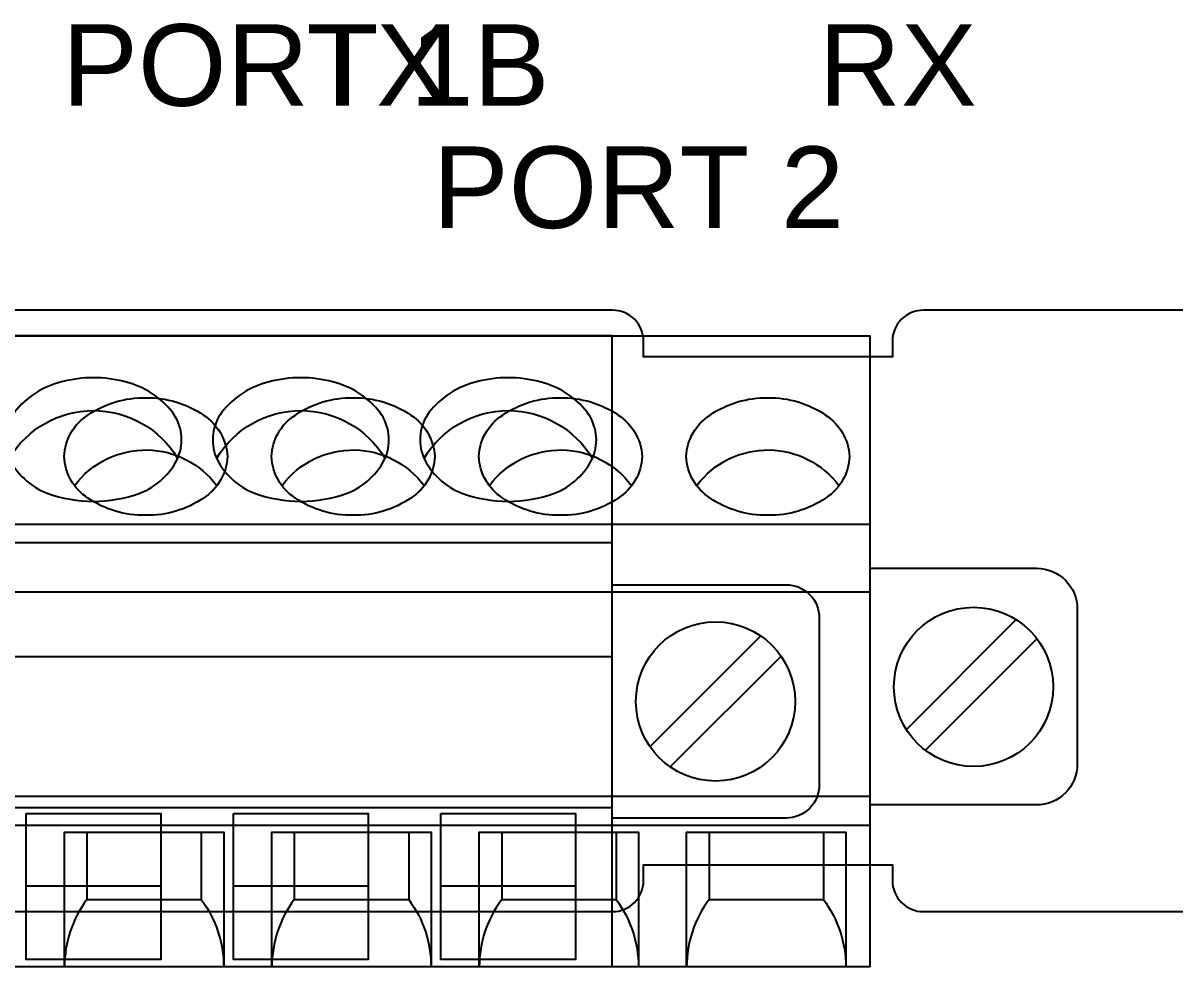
# Model space of a CAD drawing. Extents: x 0.3 to 23.7, y 0.2 to 17.8.
# Drawn here: x 18.987 to 20.098, y 5.353 to 6.264 of the extents above; entities that cross this region are included whole.
import ezdxf
from ezdxf.enums import TextEntityAlignment as Align

# ---------------------------------------------------------------- set-up
doc = ezdxf.new("R2010")
doc.units = 0
doc.header["$MEASUREMENT"] = 0
for name, color, linetype in [('1_01__0-__NONE__EIA-232', 7, 'CONTINUOUS'), ('1_02__1-__NONE__EIA-485', 7, 'CONTINUOUS'), ('1_03__2-___1__10-100BASE-T', 7, 'CONTINUOUS'), ('1_04__3-___1__10-100BASE-T', 7, 'CONTINUOUS'), ('1_05__4-___1__100BASE-FX_M', 7, 'CONTINUOUS'), ('1_06__6-___2__10-100BASE-T', 7, 'CONTINUOUS'), ('1_07__8-___2__100BASE-FX_M', 7, 'CONTINUOUS'), ('2_01__0-__EMPTY', 7, 'CONTINUOUS'), ('2_02__A-__SERIAL_COMMUNICA', 7, 'CONTINUOUS'), ('2_03__B-___3__DI___4__DO__', 7, 'CONTINUOUS'), ('2_04__1-___4__DI___4__DO_E', 7, 'CONTINUOUS'), ('2_05__C-___4__DI___4__DO_F', 7, 'CONTINUOUS'), ('2_06__D-___4__DI___3__DO_E', 7, 'CONTINUOUS'), ('2_07__2A___8__DO__ELECTROM', 7, 'CONTINUOUS'), ('2_08__2B___8__DO__ELECTROM', 7, 'CONTINUOUS'), ('2_09__2C___8__DO_ELECTROME', 7, 'CONTINUOUS'), ('2_10__2D___8__DO_ELECTROME', 7, 'CONTINUOUS'), ('2_11__2G___8__DO_ELECTROME', 7, 'CONTINUOUS'), ('2_12__3-___8__DI', 7, 'CONTINUOUS'), ('2_13__4-___14__DI', 7, 'CONTINUOUS'), ('2_14__6-___4__AI___4__AO__', 7, 'CONTINUOUS')]:
    doc.layers.add(name, color=color, linetype=linetype)
doc.styles.add('ARIAL', font='arial.ttf')

msp = doc.modelspace()

# ---------------------------------------------------------------- linework, layer by layer
at = {"layer": '2_01__0-__EMPTY'}
for points in [[(20.7508, 5.9868), (19.8555, 5.9868, 0.414214), (19.8256, 5.9569), (19.8256, 5.9418), (19.5856, 5.9418), (19.5856, 5.9569, 0.414214), (19.5558, 5.9868), (18.5905, 5.9868, 0.414214)], [(18.5905, 5.4068), (19.5558, 5.4068, 0.414214), (19.5856, 5.4367), (19.5856, 5.4518), (19.8256, 5.4518), (19.8256, 5.4367, 0.414214), (19.8555, 5.4068), (20.7508, 5.4068, 0.414214)]]:
    msp.add_lwpolyline(points, format="xyb", dxfattribs=at)
at = {"layer": '2_02__A-__SERIAL_COMMUNICA'}
for points in [[(18.5551, 5.9625), (19.5551, 5.9625), (19.5551, 5.3535), (18.5551, 5.3535)], [(18.9901, 5.5015), (19.1201, 5.5015), (19.1201, 5.3606), (18.9901, 5.3606)], [(19.1901, 5.5015), (19.3201, 5.5015), (19.3201, 5.3606), (19.1901, 5.3606)], [(19.3901, 5.5015), (19.5201, 5.5015), (19.5201, 5.3606), (19.3901, 5.3606)]]:
    msp.add_lwpolyline(points, close=True, dxfattribs=at)
for points in [[(19.0998, 5.8104, 0.194747), (19.1369, 5.8451, 0.262202), (19.1312, 5.8883, 0.171582), (19.0858, 5.9176, 0.13218), (19.0244, 5.9176, 0.171584), (18.979, 5.8883, 0.262202), (18.9733, 5.8451, 0.194747), (19.0104, 5.8104, 0.178318)], [(19.2998, 5.8104, 0.194747), (19.3369, 5.8451, 0.262202), (19.3312, 5.8883, 0.171582), (19.2858, 5.9176, 0.13218), (19.2244, 5.9176, 0.171584), (19.179, 5.8883, 0.262202), (19.1733, 5.8451, 0.194747), (19.2104, 5.8104, 0.178318)], [(19.4998, 5.8104, 0.194747), (19.5369, 5.8451, 0.262202), (19.5312, 5.8883, 0.171582), (19.4858, 5.9176, 0.13218), (19.4244, 5.9176, 0.171584), (19.379, 5.8883, 0.262202), (19.3733, 5.8451, 0.194747), (19.4104, 5.8104, 0.178318)]]:
    msp.add_lwpolyline(points, format="xyb", close=True, dxfattribs=at)
for points in [[(18.9739, 5.8439, -0.567711), (19.1363, 5.8439)], [(19.1739, 5.8439, -0.567711), (19.3363, 5.8439)], [(19.3739, 5.8439, -0.567711), (19.5363, 5.8439)], [(19.5551, 5.722), (19.7231, 5.722, -0.414214), (19.7551, 5.69), (19.7551, 5.529, -0.415154), (19.7231, 5.497), (19.5551, 5.497)]]:
    msp.add_lwpolyline(points, format="xyb", dxfattribs=at)
for points in [[(19.5551, 5.7625), (18.5551, 5.7625)], [(19.592, 5.5659), (19.6988, 5.6727)], [(19.5551, 5.6525), (18.5551, 5.6525)], [(19.7183, 5.6532), (19.6114, 5.5464)], [(19.5551, 5.507), (18.5551, 5.507)], [(19.1201, 5.4313), (18.9901, 5.4313)], [(19.3201, 5.4313), (19.1901, 5.4313)], [(19.5201, 5.4313), (19.3901, 5.4313)]]:
    msp.add_lwpolyline(points, dxfattribs=at)
msp.add_circle((19.6551, 5.6095), 0.0768, dxfattribs=at)
at = {"layer": '2_03__B-___3__DI___4__DO__'}
msp.add_lwpolyline([(18.2039, 5.9621), (19.8039, 5.9621), (19.8039, 5.3534), (18.2039, 5.3534)], close=True, dxfattribs=at)
for points in [[(19.0268, 5.8457, -0.244062), (19.0498, 5.8857, -0.154167), (19.1055, 5.9023, -0.154167), (19.1612, 5.8857, -0.236767), (19.1843, 5.8457, -0.24406), (19.1612, 5.8056, -0.154167), (19.1055, 5.789, -0.154167), (19.0498, 5.8056, -0.244061)], [(19.2268, 5.8457, -0.244062), (19.2498, 5.8857, -0.154167), (19.3055, 5.9023, -0.154167), (19.3612, 5.8857, -0.236767), (19.3843, 5.8457, -0.24406), (19.3612, 5.8056, -0.154167), (19.3055, 5.789, -0.154167), (19.2498, 5.8056, -0.244061)], [(19.4268, 5.8457, -0.244062), (19.4498, 5.8857, -0.154167), (19.5055, 5.9023, -0.154167), (19.5612, 5.8857, -0.236767), (19.5843, 5.8457, -0.24406), (19.5612, 5.8056, -0.154167), (19.5055, 5.789, -0.154167), (19.4498, 5.8056, -0.244061)], [(19.6268, 5.8457, -0.244062), (19.6498, 5.8857, -0.154167), (19.7055, 5.9023, -0.154167), (19.7612, 5.8857, -0.236767), (19.7843, 5.8457, -0.24406), (19.7612, 5.8056, -0.154167), (19.7055, 5.789, -0.154167), (19.6498, 5.8056, -0.244061)]]:
    msp.add_lwpolyline(points, format="xyb", close=True, dxfattribs=at)
for points in [[(19.0369, 5.8176, -0.001746), (19.037, 5.8178, -0.240907), (19.1071, 5.852, -0.231198), (19.174, 5.8178, -0.005828), (19.1743, 5.8178)], [(19.2369, 5.8176, -0.001746), (19.237, 5.8178, -0.240907), (19.3071, 5.852, -0.231198), (19.374, 5.8178, -0.005828), (19.3743, 5.8178)], [(19.4369, 5.8176, -0.001746), (19.437, 5.8178, -0.240907), (19.5071, 5.852, -0.231198), (19.574, 5.8178, -0.005828), (19.5743, 5.8178)], [(19.6369, 5.8176, -0.001746), (19.637, 5.8178, -0.240907), (19.7071, 5.852, -0.231198), (19.774, 5.8178, -0.005828), (19.7743, 5.8178)], [(19.8039, 5.738), (19.9646, 5.738, -0.414169), (20.0039, 5.6986), (20.0039, 5.5491, -0.414258), (19.9646, 5.5097), (19.8039, 5.5097)], [(19.0488, 5.4835), (19.0488, 5.4184, 0.162853), (19.0272, 5.3534, 1.944453)], [(19.1591, 5.4835), (19.1591, 5.4184, -0.162853), (19.1807, 5.3534, -1.944453)], [(19.2488, 5.4835), (19.2488, 5.4184, 0.162853), (19.2272, 5.3534, 1.944453)], [(19.3591, 5.4835), (19.3591, 5.4184, -0.162853), (19.3807, 5.3534, -1.944453)], [(19.4488, 5.4835), (19.4488, 5.4184, 0.162853), (19.4272, 5.3534, 1.944453)], [(19.5591, 5.4835), (19.5591, 5.4184, -0.162853), (19.5807, 5.3534, -1.944453)], [(19.6488, 5.4835), (19.6488, 5.4184, 0.162853), (19.6272, 5.3534, 1.944453)], [(19.7591, 5.4835), (19.7591, 5.4184, -0.162853), (19.7807, 5.3534, -1.944453)]]:
    msp.add_lwpolyline(points, format="xyb", dxfattribs=at)
for points in [[(18.2039, 5.7805), (19.8039, 5.7805)], [(18.2039, 5.7151), (19.8039, 5.7151)], [(19.8391, 5.5825), (19.945, 5.6884)], [(19.8574, 5.5625), (19.965, 5.67)], [(18.2039, 5.518), (19.8039, 5.518)], [(18.2039, 5.4902), (19.8039, 5.4902)], [(19.0272, 5.3534), (19.0272, 5.4835), (19.1807, 5.4835), (19.1807, 5.3534)], [(19.2272, 5.3534), (19.2272, 5.4835), (19.3807, 5.4835), (19.3807, 5.3534)], [(19.4272, 5.3534), (19.4272, 5.4835), (19.5807, 5.4835), (19.5807, 5.3534)], [(19.6272, 5.3534), (19.6272, 5.4835), (19.7807, 5.4835), (19.7807, 5.3534)], [(19.0488, 5.4184), (19.1591, 5.4184)], [(19.2488, 5.4184), (19.3591, 5.4184)], [(19.4488, 5.4184), (19.5591, 5.4184)], [(19.6488, 5.4184), (19.7591, 5.4184)]]:
    msp.add_lwpolyline(points, dxfattribs=at)
msp.add_circle((19.9039, 5.6235), 0.0768, dxfattribs=at)
at = {"layer": '2_04__1-___4__DI___4__DO_E'}
msp.add_lwpolyline([(18.2039, 5.9621), (19.8039, 5.9621), (19.8039, 5.3534), (18.2039, 5.3534)], close=True, dxfattribs=at)
for points in [[(19.0268, 5.8457, -0.244062), (19.0498, 5.8857, -0.154167), (19.1055, 5.9023, -0.154167), (19.1612, 5.8857, -0.236767), (19.1843, 5.8457, -0.24406), (19.1612, 5.8056, -0.154167), (19.1055, 5.789, -0.154167), (19.0498, 5.8056, -0.244061)], [(19.2268, 5.8457, -0.244062), (19.2498, 5.8857, -0.154167), (19.3055, 5.9023, -0.154167), (19.3612, 5.8857, -0.236767), (19.3843, 5.8457, -0.24406), (19.3612, 5.8056, -0.154167), (19.3055, 5.789, -0.154167), (19.2498, 5.8056, -0.244061)], [(19.4268, 5.8457, -0.244062), (19.4498, 5.8857, -0.154167), (19.5055, 5.9023, -0.154167), (19.5612, 5.8857, -0.236767), (19.5843, 5.8457, -0.24406), (19.5612, 5.8056, -0.154167), (19.5055, 5.789, -0.154167), (19.4498, 5.8056, -0.244061)], [(19.6268, 5.8457, -0.244062), (19.6498, 5.8857, -0.154167), (19.7055, 5.9023, -0.154167), (19.7612, 5.8857, -0.236767), (19.7843, 5.8457, -0.24406), (19.7612, 5.8056, -0.154167), (19.7055, 5.789, -0.154167), (19.6498, 5.8056, -0.244061)]]:
    msp.add_lwpolyline(points, format="xyb", close=True, dxfattribs=at)
for points in [[(19.0369, 5.8176, -0.001746), (19.037, 5.8178, -0.240907), (19.1071, 5.852, -0.231198), (19.174, 5.8178, -0.005828), (19.1743, 5.8178)], [(19.2369, 5.8176, -0.001746), (19.237, 5.8178, -0.240907), (19.3071, 5.852, -0.231198), (19.374, 5.8178, -0.005828), (19.3743, 5.8178)], [(19.4369, 5.8176, -0.001746), (19.437, 5.8178, -0.240907), (19.5071, 5.852, -0.231198), (19.574, 5.8178, -0.005828), (19.5743, 5.8178)], [(19.6369, 5.8176, -0.001746), (19.637, 5.8178, -0.240907), (19.7071, 5.852, -0.231198), (19.774, 5.8178, -0.005828), (19.7743, 5.8178)], [(19.8039, 5.738), (19.9646, 5.738, -0.414169), (20.0039, 5.6986), (20.0039, 5.5491, -0.414258), (19.9646, 5.5097), (19.8039, 5.5097)], [(19.0488, 5.4835), (19.0488, 5.4184, 0.162853), (19.0272, 5.3534, 1.944453)], [(19.1591, 5.4835), (19.1591, 5.4184, -0.162853), (19.1807, 5.3534, -1.944453)], [(19.2488, 5.4835), (19.2488, 5.4184, 0.162853), (19.2272, 5.3534, 1.944453)], [(19.3591, 5.4835), (19.3591, 5.4184, -0.162853), (19.3807, 5.3534, -1.944453)], [(19.4488, 5.4835), (19.4488, 5.4184, 0.162853), (19.4272, 5.3534, 1.944453)], [(19.5591, 5.4835), (19.5591, 5.4184, -0.162853), (19.5807, 5.3534, -1.944453)], [(19.6488, 5.4835), (19.6488, 5.4184, 0.162853), (19.6272, 5.3534, 1.944453)], [(19.7591, 5.4835), (19.7591, 5.4184, -0.162853), (19.7807, 5.3534, -1.944453)]]:
    msp.add_lwpolyline(points, format="xyb", dxfattribs=at)
for points in [[(18.2039, 5.7805), (19.8039, 5.7805)], [(18.2039, 5.7151), (19.8039, 5.7151)], [(19.8391, 5.5825), (19.945, 5.6884)], [(19.8574, 5.5625), (19.965, 5.67)], [(18.2039, 5.518), (19.8039, 5.518)], [(18.2039, 5.4902), (19.8039, 5.4902)], [(19.0272, 5.3534), (19.0272, 5.4835), (19.1807, 5.4835), (19.1807, 5.3534)], [(19.2272, 5.3534), (19.2272, 5.4835), (19.3807, 5.4835), (19.3807, 5.3534)], [(19.4272, 5.3534), (19.4272, 5.4835), (19.5807, 5.4835), (19.5807, 5.3534)], [(19.6272, 5.3534), (19.6272, 5.4835), (19.7807, 5.4835), (19.7807, 5.3534)], [(19.0488, 5.4184), (19.1591, 5.4184)], [(19.2488, 5.4184), (19.3591, 5.4184)], [(19.4488, 5.4184), (19.5591, 5.4184)], [(19.6488, 5.4184), (19.7591, 5.4184)]]:
    msp.add_lwpolyline(points, dxfattribs=at)
msp.add_circle((19.9039, 5.6235), 0.0768, dxfattribs=at)
at = {"layer": '2_05__C-___4__DI___4__DO_F'}
msp.add_lwpolyline([(18.2039, 5.9621), (19.8039, 5.9621), (19.8039, 5.3534), (18.2039, 5.3534)], close=True, dxfattribs=at)
for points in [[(19.0268, 5.8457, -0.244062), (19.0498, 5.8857, -0.154167), (19.1055, 5.9023, -0.154167), (19.1612, 5.8857, -0.236767), (19.1843, 5.8457, -0.24406), (19.1612, 5.8056, -0.154167), (19.1055, 5.789, -0.154167), (19.0498, 5.8056, -0.244061)], [(19.2268, 5.8457, -0.244062), (19.2498, 5.8857, -0.154167), (19.3055, 5.9023, -0.154167), (19.3612, 5.8857, -0.236767), (19.3843, 5.8457, -0.24406), (19.3612, 5.8056, -0.154167), (19.3055, 5.789, -0.154167), (19.2498, 5.8056, -0.244061)], [(19.4268, 5.8457, -0.244062), (19.4498, 5.8857, -0.154167), (19.5055, 5.9023, -0.154167), (19.5612, 5.8857, -0.236767), (19.5843, 5.8457, -0.24406), (19.5612, 5.8056, -0.154167), (19.5055, 5.789, -0.154167), (19.4498, 5.8056, -0.244061)], [(19.6268, 5.8457, -0.244062), (19.6498, 5.8857, -0.154167), (19.7055, 5.9023, -0.154167), (19.7612, 5.8857, -0.236767), (19.7843, 5.8457, -0.24406), (19.7612, 5.8056, -0.154167), (19.7055, 5.789, -0.154167), (19.6498, 5.8056, -0.244061)]]:
    msp.add_lwpolyline(points, format="xyb", close=True, dxfattribs=at)
for points in [[(19.0369, 5.8176, -0.001746), (19.037, 5.8178, -0.240907), (19.1071, 5.852, -0.231198), (19.174, 5.8178, -0.005828), (19.1743, 5.8178)], [(19.2369, 5.8176, -0.001746), (19.237, 5.8178, -0.240907), (19.3071, 5.852, -0.231198), (19.374, 5.8178, -0.005828), (19.3743, 5.8178)], [(19.4369, 5.8176, -0.001746), (19.437, 5.8178, -0.240907), (19.5071, 5.852, -0.231198), (19.574, 5.8178, -0.005828), (19.5743, 5.8178)], [(19.6369, 5.8176, -0.001746), (19.637, 5.8178, -0.240907), (19.7071, 5.852, -0.231198), (19.774, 5.8178, -0.005828), (19.7743, 5.8178)], [(19.8039, 5.738), (19.9646, 5.738, -0.414169), (20.0039, 5.6986), (20.0039, 5.5491, -0.414258), (19.9646, 5.5097), (19.8039, 5.5097)], [(19.0488, 5.4835), (19.0488, 5.4184, 0.162853), (19.0272, 5.3534, 1.944453)], [(19.1591, 5.4835), (19.1591, 5.4184, -0.162853), (19.1807, 5.3534, -1.944453)], [(19.2488, 5.4835), (19.2488, 5.4184, 0.162853), (19.2272, 5.3534, 1.944453)], [(19.3591, 5.4835), (19.3591, 5.4184, -0.162853), (19.3807, 5.3534, -1.944453)], [(19.4488, 5.4835), (19.4488, 5.4184, 0.162853), (19.4272, 5.3534, 1.944453)], [(19.5591, 5.4835), (19.5591, 5.4184, -0.162853), (19.5807, 5.3534, -1.944453)], [(19.6488, 5.4835), (19.6488, 5.4184, 0.162853), (19.6272, 5.3534, 1.944453)], [(19.7591, 5.4835), (19.7591, 5.4184, -0.162853), (19.7807, 5.3534, -1.944453)]]:
    msp.add_lwpolyline(points, format="xyb", dxfattribs=at)
for points in [[(18.2039, 5.7805), (19.8039, 5.7805)], [(18.2039, 5.7151), (19.8039, 5.7151)], [(19.8391, 5.5825), (19.945, 5.6884)], [(19.8574, 5.5625), (19.965, 5.67)], [(18.2039, 5.518), (19.8039, 5.518)], [(18.2039, 5.4902), (19.8039, 5.4902)], [(19.0272, 5.3534), (19.0272, 5.4835), (19.1807, 5.4835), (19.1807, 5.3534)], [(19.2272, 5.3534), (19.2272, 5.4835), (19.3807, 5.4835), (19.3807, 5.3534)], [(19.4272, 5.3534), (19.4272, 5.4835), (19.5807, 5.4835), (19.5807, 5.3534)], [(19.6272, 5.3534), (19.6272, 5.4835), (19.7807, 5.4835), (19.7807, 5.3534)], [(19.0488, 5.4184), (19.1591, 5.4184)], [(19.2488, 5.4184), (19.3591, 5.4184)], [(19.4488, 5.4184), (19.5591, 5.4184)], [(19.6488, 5.4184), (19.7591, 5.4184)]]:
    msp.add_lwpolyline(points, dxfattribs=at)
msp.add_circle((19.9039, 5.6235), 0.0768, dxfattribs=at)
at = {"layer": '2_06__D-___4__DI___3__DO_E'}
msp.add_lwpolyline([(18.2039, 5.9621), (19.8039, 5.9621), (19.8039, 5.3534), (18.2039, 5.3534)], close=True, dxfattribs=at)
for points in [[(19.0268, 5.8457, -0.244062), (19.0498, 5.8857, -0.154167), (19.1055, 5.9023, -0.154167), (19.1612, 5.8857, -0.236767), (19.1843, 5.8457, -0.24406), (19.1612, 5.8056, -0.154167), (19.1055, 5.789, -0.154167), (19.0498, 5.8056, -0.244061)], [(19.2268, 5.8457, -0.244062), (19.2498, 5.8857, -0.154167), (19.3055, 5.9023, -0.154167), (19.3612, 5.8857, -0.236767), (19.3843, 5.8457, -0.24406), (19.3612, 5.8056, -0.154167), (19.3055, 5.789, -0.154167), (19.2498, 5.8056, -0.244061)], [(19.4268, 5.8457, -0.244062), (19.4498, 5.8857, -0.154167), (19.5055, 5.9023, -0.154167), (19.5612, 5.8857, -0.236767), (19.5843, 5.8457, -0.24406), (19.5612, 5.8056, -0.154167), (19.5055, 5.789, -0.154167), (19.4498, 5.8056, -0.244061)], [(19.6268, 5.8457, -0.244062), (19.6498, 5.8857, -0.154167), (19.7055, 5.9023, -0.154167), (19.7612, 5.8857, -0.236767), (19.7843, 5.8457, -0.24406), (19.7612, 5.8056, -0.154167), (19.7055, 5.789, -0.154167), (19.6498, 5.8056, -0.244061)]]:
    msp.add_lwpolyline(points, format="xyb", close=True, dxfattribs=at)
for points in [[(19.0369, 5.8176, -0.001746), (19.037, 5.8178, -0.240907), (19.1071, 5.852, -0.231198), (19.174, 5.8178, -0.005828), (19.1743, 5.8178)], [(19.2369, 5.8176, -0.001746), (19.237, 5.8178, -0.240907), (19.3071, 5.852, -0.231198), (19.374, 5.8178, -0.005828), (19.3743, 5.8178)], [(19.4369, 5.8176, -0.001746), (19.437, 5.8178, -0.240907), (19.5071, 5.852, -0.231198), (19.574, 5.8178, -0.005828), (19.5743, 5.8178)], [(19.6369, 5.8176, -0.001746), (19.637, 5.8178, -0.240907), (19.7071, 5.852, -0.231198), (19.774, 5.8178, -0.005828), (19.7743, 5.8178)], [(19.8039, 5.738), (19.9646, 5.738, -0.414169), (20.0039, 5.6986), (20.0039, 5.5491, -0.414258), (19.9646, 5.5097), (19.8039, 5.5097)], [(19.0488, 5.4835), (19.0488, 5.4184, 0.162853), (19.0272, 5.3534, 1.944453)], [(19.1591, 5.4835), (19.1591, 5.4184, -0.162853), (19.1807, 5.3534, -1.944453)], [(19.2488, 5.4835), (19.2488, 5.4184, 0.162853), (19.2272, 5.3534, 1.944453)], [(19.3591, 5.4835), (19.3591, 5.4184, -0.162853), (19.3807, 5.3534, -1.944453)], [(19.4488, 5.4835), (19.4488, 5.4184, 0.162853), (19.4272, 5.3534, 1.944453)], [(19.5591, 5.4835), (19.5591, 5.4184, -0.162853), (19.5807, 5.3534, -1.944453)], [(19.6488, 5.4835), (19.6488, 5.4184, 0.162853), (19.6272, 5.3534, 1.944453)], [(19.7591, 5.4835), (19.7591, 5.4184, -0.162853), (19.7807, 5.3534, -1.944453)]]:
    msp.add_lwpolyline(points, format="xyb", dxfattribs=at)
for points in [[(18.2039, 5.7805), (19.8039, 5.7805)], [(18.2039, 5.7151), (19.8039, 5.7151)], [(19.8391, 5.5825), (19.945, 5.6884)], [(19.8574, 5.5625), (19.965, 5.67)], [(18.2039, 5.518), (19.8039, 5.518)], [(18.2039, 5.4902), (19.8039, 5.4902)], [(19.0272, 5.3534), (19.0272, 5.4835), (19.1807, 5.4835), (19.1807, 5.3534)], [(19.2272, 5.3534), (19.2272, 5.4835), (19.3807, 5.4835), (19.3807, 5.3534)], [(19.4272, 5.3534), (19.4272, 5.4835), (19.5807, 5.4835), (19.5807, 5.3534)], [(19.6272, 5.3534), (19.6272, 5.4835), (19.7807, 5.4835), (19.7807, 5.3534)], [(19.0488, 5.4184), (19.1591, 5.4184)], [(19.2488, 5.4184), (19.3591, 5.4184)], [(19.4488, 5.4184), (19.5591, 5.4184)], [(19.6488, 5.4184), (19.7591, 5.4184)]]:
    msp.add_lwpolyline(points, dxfattribs=at)
msp.add_circle((19.9039, 5.6235), 0.0768, dxfattribs=at)
at = {"layer": '2_07__2A___8__DO__ELECTROM'}
msp.add_lwpolyline([(18.2039, 5.9621), (19.8039, 5.9621), (19.8039, 5.3534), (18.2039, 5.3534)], close=True, dxfattribs=at)
for points in [[(19.0268, 5.8457, -0.244062), (19.0498, 5.8857, -0.154167), (19.1055, 5.9023, -0.154167), (19.1612, 5.8857, -0.236767), (19.1843, 5.8457, -0.24406), (19.1612, 5.8056, -0.154167), (19.1055, 5.789, -0.154167), (19.0498, 5.8056, -0.244061)], [(19.2268, 5.8457, -0.244062), (19.2498, 5.8857, -0.154167), (19.3055, 5.9023, -0.154167), (19.3612, 5.8857, -0.236767), (19.3843, 5.8457, -0.24406), (19.3612, 5.8056, -0.154167), (19.3055, 5.789, -0.154167), (19.2498, 5.8056, -0.244061)], [(19.4268, 5.8457, -0.244062), (19.4498, 5.8857, -0.154167), (19.5055, 5.9023, -0.154167), (19.5612, 5.8857, -0.236767), (19.5843, 5.8457, -0.24406), (19.5612, 5.8056, -0.154167), (19.5055, 5.789, -0.154167), (19.4498, 5.8056, -0.244061)], [(19.6268, 5.8457, -0.244062), (19.6498, 5.8857, -0.154167), (19.7055, 5.9023, -0.154167), (19.7612, 5.8857, -0.236767), (19.7843, 5.8457, -0.24406), (19.7612, 5.8056, -0.154167), (19.7055, 5.789, -0.154167), (19.6498, 5.8056, -0.244061)]]:
    msp.add_lwpolyline(points, format="xyb", close=True, dxfattribs=at)
for points in [[(19.0369, 5.8176, -0.001746), (19.037, 5.8178, -0.240907), (19.1071, 5.852, -0.231198), (19.174, 5.8178, -0.005828), (19.1743, 5.8178)], [(19.2369, 5.8176, -0.001746), (19.237, 5.8178, -0.240907), (19.3071, 5.852, -0.231198), (19.374, 5.8178, -0.005828), (19.3743, 5.8178)], [(19.4369, 5.8176, -0.001746), (19.437, 5.8178, -0.240907), (19.5071, 5.852, -0.231198), (19.574, 5.8178, -0.005828), (19.5743, 5.8178)], [(19.6369, 5.8176, -0.001746), (19.637, 5.8178, -0.240907), (19.7071, 5.852, -0.231198), (19.774, 5.8178, -0.005828), (19.7743, 5.8178)], [(19.8039, 5.738), (19.9646, 5.738, -0.414169), (20.0039, 5.6986), (20.0039, 5.5491, -0.414258), (19.9646, 5.5097), (19.8039, 5.5097)], [(19.0488, 5.4835), (19.0488, 5.4184, 0.162853), (19.0272, 5.3534, 1.944453)], [(19.1591, 5.4835), (19.1591, 5.4184, -0.162853), (19.1807, 5.3534, -1.944453)], [(19.2488, 5.4835), (19.2488, 5.4184, 0.162853), (19.2272, 5.3534, 1.944453)], [(19.3591, 5.4835), (19.3591, 5.4184, -0.162853), (19.3807, 5.3534, -1.944453)], [(19.4488, 5.4835), (19.4488, 5.4184, 0.162853), (19.4272, 5.3534, 1.944453)], [(19.5591, 5.4835), (19.5591, 5.4184, -0.162853), (19.5807, 5.3534, -1.944453)], [(19.6488, 5.4835), (19.6488, 5.4184, 0.162853), (19.6272, 5.3534, 1.944453)], [(19.7591, 5.4835), (19.7591, 5.4184, -0.162853), (19.7807, 5.3534, -1.944453)]]:
    msp.add_lwpolyline(points, format="xyb", dxfattribs=at)
for points in [[(18.2039, 5.7805), (19.8039, 5.7805)], [(18.2039, 5.7151), (19.8039, 5.7151)], [(19.8391, 5.5825), (19.945, 5.6884)], [(19.8574, 5.5625), (19.965, 5.67)], [(18.2039, 5.518), (19.8039, 5.518)], [(18.2039, 5.4902), (19.8039, 5.4902)], [(19.0272, 5.3534), (19.0272, 5.4835), (19.1807, 5.4835), (19.1807, 5.3534)], [(19.2272, 5.3534), (19.2272, 5.4835), (19.3807, 5.4835), (19.3807, 5.3534)], [(19.4272, 5.3534), (19.4272, 5.4835), (19.5807, 5.4835), (19.5807, 5.3534)], [(19.6272, 5.3534), (19.6272, 5.4835), (19.7807, 5.4835), (19.7807, 5.3534)], [(19.0488, 5.4184), (19.1591, 5.4184)], [(19.2488, 5.4184), (19.3591, 5.4184)], [(19.4488, 5.4184), (19.5591, 5.4184)], [(19.6488, 5.4184), (19.7591, 5.4184)]]:
    msp.add_lwpolyline(points, dxfattribs=at)
msp.add_circle((19.9039, 5.6235), 0.0768, dxfattribs=at)
at = {"layer": '2_08__2B___8__DO__ELECTROM'}
msp.add_lwpolyline([(18.2039, 5.9621), (19.8039, 5.9621), (19.8039, 5.3534), (18.2039, 5.3534)], close=True, dxfattribs=at)
for points in [[(19.0268, 5.8457, -0.244062), (19.0498, 5.8857, -0.154167), (19.1055, 5.9023, -0.154167), (19.1612, 5.8857, -0.236767), (19.1843, 5.8457, -0.24406), (19.1612, 5.8056, -0.154167), (19.1055, 5.789, -0.154167), (19.0498, 5.8056, -0.244061)], [(19.2268, 5.8457, -0.244062), (19.2498, 5.8857, -0.154167), (19.3055, 5.9023, -0.154167), (19.3612, 5.8857, -0.236767), (19.3843, 5.8457, -0.24406), (19.3612, 5.8056, -0.154167), (19.3055, 5.789, -0.154167), (19.2498, 5.8056, -0.244061)], [(19.4268, 5.8457, -0.244062), (19.4498, 5.8857, -0.154167), (19.5055, 5.9023, -0.154167), (19.5612, 5.8857, -0.236767), (19.5843, 5.8457, -0.24406), (19.5612, 5.8056, -0.154167), (19.5055, 5.789, -0.154167), (19.4498, 5.8056, -0.244061)], [(19.6268, 5.8457, -0.244062), (19.6498, 5.8857, -0.154167), (19.7055, 5.9023, -0.154167), (19.7612, 5.8857, -0.236767), (19.7843, 5.8457, -0.24406), (19.7612, 5.8056, -0.154167), (19.7055, 5.789, -0.154167), (19.6498, 5.8056, -0.244061)]]:
    msp.add_lwpolyline(points, format="xyb", close=True, dxfattribs=at)
for points in [[(19.0369, 5.8176, -0.001746), (19.037, 5.8178, -0.240907), (19.1071, 5.852, -0.231198), (19.174, 5.8178, -0.005828), (19.1743, 5.8178)], [(19.2369, 5.8176, -0.001746), (19.237, 5.8178, -0.240907), (19.3071, 5.852, -0.231198), (19.374, 5.8178, -0.005828), (19.3743, 5.8178)], [(19.4369, 5.8176, -0.001746), (19.437, 5.8178, -0.240907), (19.5071, 5.852, -0.231198), (19.574, 5.8178, -0.005828), (19.5743, 5.8178)], [(19.6369, 5.8176, -0.001746), (19.637, 5.8178, -0.240907), (19.7071, 5.852, -0.231198), (19.774, 5.8178, -0.005828), (19.7743, 5.8178)], [(19.8039, 5.738), (19.9646, 5.738, -0.414169), (20.0039, 5.6986), (20.0039, 5.5491, -0.414258), (19.9646, 5.5097), (19.8039, 5.5097)], [(19.0488, 5.4835), (19.0488, 5.4184, 0.162853), (19.0272, 5.3534, 1.944453)], [(19.1591, 5.4835), (19.1591, 5.4184, -0.162853), (19.1807, 5.3534, -1.944453)], [(19.2488, 5.4835), (19.2488, 5.4184, 0.162853), (19.2272, 5.3534, 1.944453)], [(19.3591, 5.4835), (19.3591, 5.4184, -0.162853), (19.3807, 5.3534, -1.944453)], [(19.4488, 5.4835), (19.4488, 5.4184, 0.162853), (19.4272, 5.3534, 1.944453)], [(19.5591, 5.4835), (19.5591, 5.4184, -0.162853), (19.5807, 5.3534, -1.944453)], [(19.6488, 5.4835), (19.6488, 5.4184, 0.162853), (19.6272, 5.3534, 1.944453)], [(19.7591, 5.4835), (19.7591, 5.4184, -0.162853), (19.7807, 5.3534, -1.944453)]]:
    msp.add_lwpolyline(points, format="xyb", dxfattribs=at)
for points in [[(18.2039, 5.7805), (19.8039, 5.7805)], [(18.2039, 5.7151), (19.8039, 5.7151)], [(19.8391, 5.5825), (19.945, 5.6884)], [(19.8574, 5.5625), (19.965, 5.67)], [(18.2039, 5.518), (19.8039, 5.518)], [(18.2039, 5.4902), (19.8039, 5.4902)], [(19.0272, 5.3534), (19.0272, 5.4835), (19.1807, 5.4835), (19.1807, 5.3534)], [(19.2272, 5.3534), (19.2272, 5.4835), (19.3807, 5.4835), (19.3807, 5.3534)], [(19.4272, 5.3534), (19.4272, 5.4835), (19.5807, 5.4835), (19.5807, 5.3534)], [(19.6272, 5.3534), (19.6272, 5.4835), (19.7807, 5.4835), (19.7807, 5.3534)], [(19.0488, 5.4184), (19.1591, 5.4184)], [(19.2488, 5.4184), (19.3591, 5.4184)], [(19.4488, 5.4184), (19.5591, 5.4184)], [(19.6488, 5.4184), (19.7591, 5.4184)]]:
    msp.add_lwpolyline(points, dxfattribs=at)
msp.add_circle((19.9039, 5.6235), 0.0768, dxfattribs=at)
at = {"layer": '2_09__2C___8__DO_ELECTROME'}
msp.add_lwpolyline([(18.2039, 5.9621), (19.8039, 5.9621), (19.8039, 5.3534), (18.2039, 5.3534)], close=True, dxfattribs=at)
for points in [[(19.0268, 5.8457, -0.244062), (19.0498, 5.8857, -0.154167), (19.1055, 5.9023, -0.154167), (19.1612, 5.8857, -0.236767), (19.1843, 5.8457, -0.24406), (19.1612, 5.8056, -0.154167), (19.1055, 5.789, -0.154167), (19.0498, 5.8056, -0.244061)], [(19.2268, 5.8457, -0.244062), (19.2498, 5.8857, -0.154167), (19.3055, 5.9023, -0.154167), (19.3612, 5.8857, -0.236767), (19.3843, 5.8457, -0.24406), (19.3612, 5.8056, -0.154167), (19.3055, 5.789, -0.154167), (19.2498, 5.8056, -0.244061)], [(19.4268, 5.8457, -0.244062), (19.4498, 5.8857, -0.154167), (19.5055, 5.9023, -0.154167), (19.5612, 5.8857, -0.236767), (19.5843, 5.8457, -0.24406), (19.5612, 5.8056, -0.154167), (19.5055, 5.789, -0.154167), (19.4498, 5.8056, -0.244061)], [(19.6268, 5.8457, -0.244062), (19.6498, 5.8857, -0.154167), (19.7055, 5.9023, -0.154167), (19.7612, 5.8857, -0.236767), (19.7843, 5.8457, -0.24406), (19.7612, 5.8056, -0.154167), (19.7055, 5.789, -0.154167), (19.6498, 5.8056, -0.244061)]]:
    msp.add_lwpolyline(points, format="xyb", close=True, dxfattribs=at)
for points in [[(19.0369, 5.8176, -0.001746), (19.037, 5.8178, -0.240907), (19.1071, 5.852, -0.231198), (19.174, 5.8178, -0.005828), (19.1743, 5.8178)], [(19.2369, 5.8176, -0.001746), (19.237, 5.8178, -0.240907), (19.3071, 5.852, -0.231198), (19.374, 5.8178, -0.005828), (19.3743, 5.8178)], [(19.4369, 5.8176, -0.001746), (19.437, 5.8178, -0.240907), (19.5071, 5.852, -0.231198), (19.574, 5.8178, -0.005828), (19.5743, 5.8178)], [(19.6369, 5.8176, -0.001746), (19.637, 5.8178, -0.240907), (19.7071, 5.852, -0.231198), (19.774, 5.8178, -0.005828), (19.7743, 5.8178)], [(19.8039, 5.738), (19.9646, 5.738, -0.414169), (20.0039, 5.6986), (20.0039, 5.5491, -0.414258), (19.9646, 5.5097), (19.8039, 5.5097)], [(19.0488, 5.4835), (19.0488, 5.4184, 0.162853), (19.0272, 5.3534, 1.944453)], [(19.1591, 5.4835), (19.1591, 5.4184, -0.162853), (19.1807, 5.3534, -1.944453)], [(19.2488, 5.4835), (19.2488, 5.4184, 0.162853), (19.2272, 5.3534, 1.944453)], [(19.3591, 5.4835), (19.3591, 5.4184, -0.162853), (19.3807, 5.3534, -1.944453)], [(19.4488, 5.4835), (19.4488, 5.4184, 0.162853), (19.4272, 5.3534, 1.944453)], [(19.5591, 5.4835), (19.5591, 5.4184, -0.162853), (19.5807, 5.3534, -1.944453)], [(19.6488, 5.4835), (19.6488, 5.4184, 0.162853), (19.6272, 5.3534, 1.944453)], [(19.7591, 5.4835), (19.7591, 5.4184, -0.162853), (19.7807, 5.3534, -1.944453)]]:
    msp.add_lwpolyline(points, format="xyb", dxfattribs=at)
for points in [[(18.2039, 5.7805), (19.8039, 5.7805)], [(18.2039, 5.7151), (19.8039, 5.7151)], [(19.8391, 5.5825), (19.945, 5.6884)], [(19.8574, 5.5625), (19.965, 5.67)], [(18.2039, 5.518), (19.8039, 5.518)], [(18.2039, 5.4902), (19.8039, 5.4902)], [(19.0272, 5.3534), (19.0272, 5.4835), (19.1807, 5.4835), (19.1807, 5.3534)], [(19.2272, 5.3534), (19.2272, 5.4835), (19.3807, 5.4835), (19.3807, 5.3534)], [(19.4272, 5.3534), (19.4272, 5.4835), (19.5807, 5.4835), (19.5807, 5.3534)], [(19.6272, 5.3534), (19.6272, 5.4835), (19.7807, 5.4835), (19.7807, 5.3534)], [(19.0488, 5.4184), (19.1591, 5.4184)], [(19.2488, 5.4184), (19.3591, 5.4184)], [(19.4488, 5.4184), (19.5591, 5.4184)], [(19.6488, 5.4184), (19.7591, 5.4184)]]:
    msp.add_lwpolyline(points, dxfattribs=at)
msp.add_circle((19.9039, 5.6235), 0.0768, dxfattribs=at)
at = {"layer": '2_10__2D___8__DO_ELECTROME'}
msp.add_lwpolyline([(18.2039, 5.9621), (19.8039, 5.9621), (19.8039, 5.3534), (18.2039, 5.3534)], close=True, dxfattribs=at)
for points in [[(19.0268, 5.8457, -0.244062), (19.0498, 5.8857, -0.154167), (19.1055, 5.9023, -0.154167), (19.1612, 5.8857, -0.236767), (19.1843, 5.8457, -0.24406), (19.1612, 5.8056, -0.154167), (19.1055, 5.789, -0.154167), (19.0498, 5.8056, -0.244061)], [(19.2268, 5.8457, -0.244062), (19.2498, 5.8857, -0.154167), (19.3055, 5.9023, -0.154167), (19.3612, 5.8857, -0.236767), (19.3843, 5.8457, -0.24406), (19.3612, 5.8056, -0.154167), (19.3055, 5.789, -0.154167), (19.2498, 5.8056, -0.244061)], [(19.4268, 5.8457, -0.244062), (19.4498, 5.8857, -0.154167), (19.5055, 5.9023, -0.154167), (19.5612, 5.8857, -0.236767), (19.5843, 5.8457, -0.24406), (19.5612, 5.8056, -0.154167), (19.5055, 5.789, -0.154167), (19.4498, 5.8056, -0.244061)], [(19.6268, 5.8457, -0.244062), (19.6498, 5.8857, -0.154167), (19.7055, 5.9023, -0.154167), (19.7612, 5.8857, -0.236767), (19.7843, 5.8457, -0.24406), (19.7612, 5.8056, -0.154167), (19.7055, 5.789, -0.154167), (19.6498, 5.8056, -0.244061)]]:
    msp.add_lwpolyline(points, format="xyb", close=True, dxfattribs=at)
for points in [[(19.0369, 5.8176, -0.001746), (19.037, 5.8178, -0.240907), (19.1071, 5.852, -0.231198), (19.174, 5.8178, -0.005828), (19.1743, 5.8178)], [(19.2369, 5.8176, -0.001746), (19.237, 5.8178, -0.240907), (19.3071, 5.852, -0.231198), (19.374, 5.8178, -0.005828), (19.3743, 5.8178)], [(19.4369, 5.8176, -0.001746), (19.437, 5.8178, -0.240907), (19.5071, 5.852, -0.231198), (19.574, 5.8178, -0.005828), (19.5743, 5.8178)], [(19.6369, 5.8176, -0.001746), (19.637, 5.8178, -0.240907), (19.7071, 5.852, -0.231198), (19.774, 5.8178, -0.005828), (19.7743, 5.8178)], [(19.8039, 5.738), (19.9646, 5.738, -0.414169), (20.0039, 5.6986), (20.0039, 5.5491, -0.414258), (19.9646, 5.5097), (19.8039, 5.5097)], [(19.0488, 5.4835), (19.0488, 5.4184, 0.162853), (19.0272, 5.3534, 1.944453)], [(19.1591, 5.4835), (19.1591, 5.4184, -0.162853), (19.1807, 5.3534, -1.944453)], [(19.2488, 5.4835), (19.2488, 5.4184, 0.162853), (19.2272, 5.3534, 1.944453)], [(19.3591, 5.4835), (19.3591, 5.4184, -0.162853), (19.3807, 5.3534, -1.944453)], [(19.4488, 5.4835), (19.4488, 5.4184, 0.162853), (19.4272, 5.3534, 1.944453)], [(19.5591, 5.4835), (19.5591, 5.4184, -0.162853), (19.5807, 5.3534, -1.944453)], [(19.6488, 5.4835), (19.6488, 5.4184, 0.162853), (19.6272, 5.3534, 1.944453)], [(19.7591, 5.4835), (19.7591, 5.4184, -0.162853), (19.7807, 5.3534, -1.944453)]]:
    msp.add_lwpolyline(points, format="xyb", dxfattribs=at)
for points in [[(18.2039, 5.7805), (19.8039, 5.7805)], [(18.2039, 5.7151), (19.8039, 5.7151)], [(19.8391, 5.5825), (19.945, 5.6884)], [(19.8574, 5.5625), (19.965, 5.67)], [(18.2039, 5.518), (19.8039, 5.518)], [(18.2039, 5.4902), (19.8039, 5.4902)], [(19.0272, 5.3534), (19.0272, 5.4835), (19.1807, 5.4835), (19.1807, 5.3534)], [(19.2272, 5.3534), (19.2272, 5.4835), (19.3807, 5.4835), (19.3807, 5.3534)], [(19.4272, 5.3534), (19.4272, 5.4835), (19.5807, 5.4835), (19.5807, 5.3534)], [(19.6272, 5.3534), (19.6272, 5.4835), (19.7807, 5.4835), (19.7807, 5.3534)], [(19.0488, 5.4184), (19.1591, 5.4184)], [(19.2488, 5.4184), (19.3591, 5.4184)], [(19.4488, 5.4184), (19.5591, 5.4184)], [(19.6488, 5.4184), (19.7591, 5.4184)]]:
    msp.add_lwpolyline(points, dxfattribs=at)
msp.add_circle((19.9039, 5.6235), 0.0768, dxfattribs=at)
at = {"layer": '2_11__2G___8__DO_ELECTROME'}
msp.add_lwpolyline([(18.2039, 5.9621), (19.8039, 5.9621), (19.8039, 5.3534), (18.2039, 5.3534)], close=True, dxfattribs=at)
for points in [[(19.0268, 5.8457, -0.244062), (19.0498, 5.8857, -0.154167), (19.1055, 5.9023, -0.154167), (19.1612, 5.8857, -0.236767), (19.1843, 5.8457, -0.24406), (19.1612, 5.8056, -0.154167), (19.1055, 5.789, -0.154167), (19.0498, 5.8056, -0.244061)], [(19.2268, 5.8457, -0.244062), (19.2498, 5.8857, -0.154167), (19.3055, 5.9023, -0.154167), (19.3612, 5.8857, -0.236767), (19.3843, 5.8457, -0.24406), (19.3612, 5.8056, -0.154167), (19.3055, 5.789, -0.154167), (19.2498, 5.8056, -0.244061)], [(19.4268, 5.8457, -0.244062), (19.4498, 5.8857, -0.154167), (19.5055, 5.9023, -0.154167), (19.5612, 5.8857, -0.236767), (19.5843, 5.8457, -0.24406), (19.5612, 5.8056, -0.154167), (19.5055, 5.789, -0.154167), (19.4498, 5.8056, -0.244061)], [(19.6268, 5.8457, -0.244062), (19.6498, 5.8857, -0.154167), (19.7055, 5.9023, -0.154167), (19.7612, 5.8857, -0.236767), (19.7843, 5.8457, -0.24406), (19.7612, 5.8056, -0.154167), (19.7055, 5.789, -0.154167), (19.6498, 5.8056, -0.244061)]]:
    msp.add_lwpolyline(points, format="xyb", close=True, dxfattribs=at)
for points in [[(19.0369, 5.8176, -0.001746), (19.037, 5.8178, -0.240907), (19.1071, 5.852, -0.231198), (19.174, 5.8178, -0.005828), (19.1743, 5.8178)], [(19.2369, 5.8176, -0.001746), (19.237, 5.8178, -0.240907), (19.3071, 5.852, -0.231198), (19.374, 5.8178, -0.005828), (19.3743, 5.8178)], [(19.4369, 5.8176, -0.001746), (19.437, 5.8178, -0.240907), (19.5071, 5.852, -0.231198), (19.574, 5.8178, -0.005828), (19.5743, 5.8178)], [(19.6369, 5.8176, -0.001746), (19.637, 5.8178, -0.240907), (19.7071, 5.852, -0.231198), (19.774, 5.8178, -0.005828), (19.7743, 5.8178)], [(19.8039, 5.738), (19.9646, 5.738, -0.414169), (20.0039, 5.6986), (20.0039, 5.5491, -0.414258), (19.9646, 5.5097), (19.8039, 5.5097)], [(19.0488, 5.4835), (19.0488, 5.4184, 0.162853), (19.0272, 5.3534, 1.944453)], [(19.1591, 5.4835), (19.1591, 5.4184, -0.162853), (19.1807, 5.3534, -1.944453)], [(19.2488, 5.4835), (19.2488, 5.4184, 0.162853), (19.2272, 5.3534, 1.944453)], [(19.3591, 5.4835), (19.3591, 5.4184, -0.162853), (19.3807, 5.3534, -1.944453)], [(19.4488, 5.4835), (19.4488, 5.4184, 0.162853), (19.4272, 5.3534, 1.944453)], [(19.5591, 5.4835), (19.5591, 5.4184, -0.162853), (19.5807, 5.3534, -1.944453)], [(19.6488, 5.4835), (19.6488, 5.4184, 0.162853), (19.6272, 5.3534, 1.944453)], [(19.7591, 5.4835), (19.7591, 5.4184, -0.162853), (19.7807, 5.3534, -1.944453)]]:
    msp.add_lwpolyline(points, format="xyb", dxfattribs=at)
for points in [[(18.2039, 5.7805), (19.8039, 5.7805)], [(18.2039, 5.7151), (19.8039, 5.7151)], [(19.8391, 5.5825), (19.945, 5.6884)], [(19.8574, 5.5625), (19.965, 5.67)], [(18.2039, 5.518), (19.8039, 5.518)], [(18.2039, 5.4902), (19.8039, 5.4902)], [(19.0272, 5.3534), (19.0272, 5.4835), (19.1807, 5.4835), (19.1807, 5.3534)], [(19.2272, 5.3534), (19.2272, 5.4835), (19.3807, 5.4835), (19.3807, 5.3534)], [(19.4272, 5.3534), (19.4272, 5.4835), (19.5807, 5.4835), (19.5807, 5.3534)], [(19.6272, 5.3534), (19.6272, 5.4835), (19.7807, 5.4835), (19.7807, 5.3534)], [(19.0488, 5.4184), (19.1591, 5.4184)], [(19.2488, 5.4184), (19.3591, 5.4184)], [(19.4488, 5.4184), (19.5591, 5.4184)], [(19.6488, 5.4184), (19.7591, 5.4184)]]:
    msp.add_lwpolyline(points, dxfattribs=at)
msp.add_circle((19.9039, 5.6235), 0.0768, dxfattribs=at)
at = {"layer": '2_12__3-___8__DI'}
msp.add_lwpolyline([(18.2039, 5.9621), (19.8039, 5.9621), (19.8039, 5.3534), (18.2039, 5.3534)], close=True, dxfattribs=at)
for points in [[(19.0268, 5.8457, -0.244062), (19.0498, 5.8857, -0.154167), (19.1055, 5.9023, -0.154167), (19.1612, 5.8857, -0.236767), (19.1843, 5.8457, -0.24406), (19.1612, 5.8056, -0.154167), (19.1055, 5.789, -0.154167), (19.0498, 5.8056, -0.244061)], [(19.2268, 5.8457, -0.244062), (19.2498, 5.8857, -0.154167), (19.3055, 5.9023, -0.154167), (19.3612, 5.8857, -0.236767), (19.3843, 5.8457, -0.24406), (19.3612, 5.8056, -0.154167), (19.3055, 5.789, -0.154167), (19.2498, 5.8056, -0.244061)], [(19.4268, 5.8457, -0.244062), (19.4498, 5.8857, -0.154167), (19.5055, 5.9023, -0.154167), (19.5612, 5.8857, -0.236767), (19.5843, 5.8457, -0.24406), (19.5612, 5.8056, -0.154167), (19.5055, 5.789, -0.154167), (19.4498, 5.8056, -0.244061)], [(19.6268, 5.8457, -0.244062), (19.6498, 5.8857, -0.154167), (19.7055, 5.9023, -0.154167), (19.7612, 5.8857, -0.236767), (19.7843, 5.8457, -0.24406), (19.7612, 5.8056, -0.154167), (19.7055, 5.789, -0.154167), (19.6498, 5.8056, -0.244061)]]:
    msp.add_lwpolyline(points, format="xyb", close=True, dxfattribs=at)
for points in [[(19.0369, 5.8176, -0.001746), (19.037, 5.8178, -0.240907), (19.1071, 5.852, -0.231198), (19.174, 5.8178, -0.005828), (19.1743, 5.8178)], [(19.2369, 5.8176, -0.001746), (19.237, 5.8178, -0.240907), (19.3071, 5.852, -0.231198), (19.374, 5.8178, -0.005828), (19.3743, 5.8178)], [(19.4369, 5.8176, -0.001746), (19.437, 5.8178, -0.240907), (19.5071, 5.852, -0.231198), (19.574, 5.8178, -0.005828), (19.5743, 5.8178)], [(19.6369, 5.8176, -0.001746), (19.637, 5.8178, -0.240907), (19.7071, 5.852, -0.231198), (19.774, 5.8178, -0.005828), (19.7743, 5.8178)], [(19.8039, 5.738), (19.9646, 5.738, -0.414169), (20.0039, 5.6986), (20.0039, 5.5491, -0.414258), (19.9646, 5.5097), (19.8039, 5.5097)], [(19.0488, 5.4835), (19.0488, 5.4184, 0.162853), (19.0272, 5.3534, 1.944453)], [(19.1591, 5.4835), (19.1591, 5.4184, -0.162853), (19.1807, 5.3534, -1.944453)], [(19.2488, 5.4835), (19.2488, 5.4184, 0.162853), (19.2272, 5.3534, 1.944453)], [(19.3591, 5.4835), (19.3591, 5.4184, -0.162853), (19.3807, 5.3534, -1.944453)], [(19.4488, 5.4835), (19.4488, 5.4184, 0.162853), (19.4272, 5.3534, 1.944453)], [(19.5591, 5.4835), (19.5591, 5.4184, -0.162853), (19.5807, 5.3534, -1.944453)], [(19.6488, 5.4835), (19.6488, 5.4184, 0.162853), (19.6272, 5.3534, 1.944453)], [(19.7591, 5.4835), (19.7591, 5.4184, -0.162853), (19.7807, 5.3534, -1.944453)]]:
    msp.add_lwpolyline(points, format="xyb", dxfattribs=at)
for points in [[(18.2039, 5.7805), (19.8039, 5.7805)], [(18.2039, 5.7151), (19.8039, 5.7151)], [(19.8391, 5.5825), (19.945, 5.6884)], [(19.8574, 5.5625), (19.965, 5.67)], [(18.2039, 5.518), (19.8039, 5.518)], [(18.2039, 5.4902), (19.8039, 5.4902)], [(19.0272, 5.3534), (19.0272, 5.4835), (19.1807, 5.4835), (19.1807, 5.3534)], [(19.2272, 5.3534), (19.2272, 5.4835), (19.3807, 5.4835), (19.3807, 5.3534)], [(19.4272, 5.3534), (19.4272, 5.4835), (19.5807, 5.4835), (19.5807, 5.3534)], [(19.6272, 5.3534), (19.6272, 5.4835), (19.7807, 5.4835), (19.7807, 5.3534)], [(19.0488, 5.4184), (19.1591, 5.4184)], [(19.2488, 5.4184), (19.3591, 5.4184)], [(19.4488, 5.4184), (19.5591, 5.4184)], [(19.6488, 5.4184), (19.7591, 5.4184)]]:
    msp.add_lwpolyline(points, dxfattribs=at)
msp.add_circle((19.9039, 5.6235), 0.0768, dxfattribs=at)
at = {"layer": '2_13__4-___14__DI'}
msp.add_lwpolyline([(18.2039, 5.9621), (19.8039, 5.9621), (19.8039, 5.3534), (18.2039, 5.3534)], close=True, dxfattribs=at)
for points in [[(19.0268, 5.8457, -0.244062), (19.0498, 5.8857, -0.154167), (19.1055, 5.9023, -0.154167), (19.1612, 5.8857, -0.236767), (19.1843, 5.8457, -0.24406), (19.1612, 5.8056, -0.154167), (19.1055, 5.789, -0.154167), (19.0498, 5.8056, -0.244061)], [(19.2268, 5.8457, -0.244062), (19.2498, 5.8857, -0.154167), (19.3055, 5.9023, -0.154167), (19.3612, 5.8857, -0.236767), (19.3843, 5.8457, -0.24406), (19.3612, 5.8056, -0.154167), (19.3055, 5.789, -0.154167), (19.2498, 5.8056, -0.244061)], [(19.4268, 5.8457, -0.244062), (19.4498, 5.8857, -0.154167), (19.5055, 5.9023, -0.154167), (19.5612, 5.8857, -0.236767), (19.5843, 5.8457, -0.24406), (19.5612, 5.8056, -0.154167), (19.5055, 5.789, -0.154167), (19.4498, 5.8056, -0.244061)], [(19.6268, 5.8457, -0.244062), (19.6498, 5.8857, -0.154167), (19.7055, 5.9023, -0.154167), (19.7612, 5.8857, -0.236767), (19.7843, 5.8457, -0.24406), (19.7612, 5.8056, -0.154167), (19.7055, 5.789, -0.154167), (19.6498, 5.8056, -0.244061)]]:
    msp.add_lwpolyline(points, format="xyb", close=True, dxfattribs=at)
for points in [[(19.0369, 5.8176, -0.001746), (19.037, 5.8178, -0.240907), (19.1071, 5.852, -0.231198), (19.174, 5.8178, -0.005828), (19.1743, 5.8178)], [(19.2369, 5.8176, -0.001746), (19.237, 5.8178, -0.240907), (19.3071, 5.852, -0.231198), (19.374, 5.8178, -0.005828), (19.3743, 5.8178)], [(19.4369, 5.8176, -0.001746), (19.437, 5.8178, -0.240907), (19.5071, 5.852, -0.231198), (19.574, 5.8178, -0.005828), (19.5743, 5.8178)], [(19.6369, 5.8176, -0.001746), (19.637, 5.8178, -0.240907), (19.7071, 5.852, -0.231198), (19.774, 5.8178, -0.005828), (19.7743, 5.8178)], [(19.8039, 5.738), (19.9646, 5.738, -0.414169), (20.0039, 5.6986), (20.0039, 5.5491, -0.414258), (19.9646, 5.5097), (19.8039, 5.5097)], [(19.0488, 5.4835), (19.0488, 5.4184, 0.162853), (19.0272, 5.3534, 1.944453)], [(19.1591, 5.4835), (19.1591, 5.4184, -0.162853), (19.1807, 5.3534, -1.944453)], [(19.2488, 5.4835), (19.2488, 5.4184, 0.162853), (19.2272, 5.3534, 1.944453)], [(19.3591, 5.4835), (19.3591, 5.4184, -0.162853), (19.3807, 5.3534, -1.944453)], [(19.4488, 5.4835), (19.4488, 5.4184, 0.162853), (19.4272, 5.3534, 1.944453)], [(19.5591, 5.4835), (19.5591, 5.4184, -0.162853), (19.5807, 5.3534, -1.944453)], [(19.6488, 5.4835), (19.6488, 5.4184, 0.162853), (19.6272, 5.3534, 1.944453)], [(19.7591, 5.4835), (19.7591, 5.4184, -0.162853), (19.7807, 5.3534, -1.944453)]]:
    msp.add_lwpolyline(points, format="xyb", dxfattribs=at)
for points in [[(18.2039, 5.7805), (19.8039, 5.7805)], [(18.2039, 5.7151), (19.8039, 5.7151)], [(19.8391, 5.5825), (19.945, 5.6884)], [(19.8574, 5.5625), (19.965, 5.67)], [(18.2039, 5.518), (19.8039, 5.518)], [(18.2039, 5.4902), (19.8039, 5.4902)], [(19.0272, 5.3534), (19.0272, 5.4835), (19.1807, 5.4835), (19.1807, 5.3534)], [(19.2272, 5.3534), (19.2272, 5.4835), (19.3807, 5.4835), (19.3807, 5.3534)], [(19.4272, 5.3534), (19.4272, 5.4835), (19.5807, 5.4835), (19.5807, 5.3534)], [(19.6272, 5.3534), (19.6272, 5.4835), (19.7807, 5.4835), (19.7807, 5.3534)], [(19.0488, 5.4184), (19.1591, 5.4184)], [(19.2488, 5.4184), (19.3591, 5.4184)], [(19.4488, 5.4184), (19.5591, 5.4184)], [(19.6488, 5.4184), (19.7591, 5.4184)]]:
    msp.add_lwpolyline(points, dxfattribs=at)
msp.add_circle((19.9039, 5.6235), 0.0768, dxfattribs=at)
at = {"layer": '2_14__6-___4__AI___4__AO__'}
msp.add_lwpolyline([(18.2039, 5.9621), (19.8039, 5.9621), (19.8039, 5.3534), (18.2039, 5.3534)], close=True, dxfattribs=at)
for points in [[(19.0268, 5.8457, -0.244062), (19.0498, 5.8857, -0.154167), (19.1055, 5.9023, -0.154167), (19.1612, 5.8857, -0.236767), (19.1843, 5.8457, -0.24406), (19.1612, 5.8056, -0.154167), (19.1055, 5.789, -0.154167), (19.0498, 5.8056, -0.244061)], [(19.2268, 5.8457, -0.244062), (19.2498, 5.8857, -0.154167), (19.3055, 5.9023, -0.154167), (19.3612, 5.8857, -0.236767), (19.3843, 5.8457, -0.24406), (19.3612, 5.8056, -0.154167), (19.3055, 5.789, -0.154167), (19.2498, 5.8056, -0.244061)], [(19.4268, 5.8457, -0.244062), (19.4498, 5.8857, -0.154167), (19.5055, 5.9023, -0.154167), (19.5612, 5.8857, -0.236767), (19.5843, 5.8457, -0.24406), (19.5612, 5.8056, -0.154167), (19.5055, 5.789, -0.154167), (19.4498, 5.8056, -0.244061)], [(19.6268, 5.8457, -0.244062), (19.6498, 5.8857, -0.154167), (19.7055, 5.9023, -0.154167), (19.7612, 5.8857, -0.236767), (19.7843, 5.8457, -0.24406), (19.7612, 5.8056, -0.154167), (19.7055, 5.789, -0.154167), (19.6498, 5.8056, -0.244061)]]:
    msp.add_lwpolyline(points, format="xyb", close=True, dxfattribs=at)
for points in [[(19.0369, 5.8176, -0.001746), (19.037, 5.8178, -0.240907), (19.1071, 5.852, -0.231198), (19.174, 5.8178, -0.005828), (19.1743, 5.8178)], [(19.2369, 5.8176, -0.001746), (19.237, 5.8178, -0.240907), (19.3071, 5.852, -0.231198), (19.374, 5.8178, -0.005828), (19.3743, 5.8178)], [(19.4369, 5.8176, -0.001746), (19.437, 5.8178, -0.240907), (19.5071, 5.852, -0.231198), (19.574, 5.8178, -0.005828), (19.5743, 5.8178)], [(19.6369, 5.8176, -0.001746), (19.637, 5.8178, -0.240907), (19.7071, 5.852, -0.231198), (19.774, 5.8178, -0.005828), (19.7743, 5.8178)], [(19.8039, 5.738), (19.9646, 5.738, -0.414169), (20.0039, 5.6986), (20.0039, 5.5491, -0.414258), (19.9646, 5.5097), (19.8039, 5.5097)], [(19.0488, 5.4835), (19.0488, 5.4184, 0.162853), (19.0272, 5.3534, 1.944453)], [(19.1591, 5.4835), (19.1591, 5.4184, -0.162853), (19.1807, 5.3534, -1.944453)], [(19.2488, 5.4835), (19.2488, 5.4184, 0.162853), (19.2272, 5.3534, 1.944453)], [(19.3591, 5.4835), (19.3591, 5.4184, -0.162853), (19.3807, 5.3534, -1.944453)], [(19.4488, 5.4835), (19.4488, 5.4184, 0.162853), (19.4272, 5.3534, 1.944453)], [(19.5591, 5.4835), (19.5591, 5.4184, -0.162853), (19.5807, 5.3534, -1.944453)], [(19.6488, 5.4835), (19.6488, 5.4184, 0.162853), (19.6272, 5.3534, 1.944453)], [(19.7591, 5.4835), (19.7591, 5.4184, -0.162853), (19.7807, 5.3534, -1.944453)]]:
    msp.add_lwpolyline(points, format="xyb", dxfattribs=at)
for points in [[(18.2039, 5.7805), (19.8039, 5.7805)], [(18.2039, 5.7151), (19.8039, 5.7151)], [(19.8391, 5.5825), (19.945, 5.6884)], [(19.8574, 5.5625), (19.965, 5.67)], [(18.2039, 5.518), (19.8039, 5.518)], [(18.2039, 5.4902), (19.8039, 5.4902)], [(19.0272, 5.3534), (19.0272, 5.4835), (19.1807, 5.4835), (19.1807, 5.3534)], [(19.2272, 5.3534), (19.2272, 5.4835), (19.3807, 5.4835), (19.3807, 5.3534)], [(19.4272, 5.3534), (19.4272, 5.4835), (19.5807, 5.4835), (19.5807, 5.3534)], [(19.6272, 5.3534), (19.6272, 5.4835), (19.7807, 5.4835), (19.7807, 5.3534)], [(19.0488, 5.4184), (19.1591, 5.4184)], [(19.2488, 5.4184), (19.3591, 5.4184)], [(19.4488, 5.4184), (19.5591, 5.4184)], [(19.6488, 5.4184), (19.7591, 5.4184)]]:
    msp.add_lwpolyline(points, dxfattribs=at)
msp.add_circle((19.9039, 5.6235), 0.0768, dxfattribs=at)

# ---------------------------------------------------------------- texts
at = {"layer": '1_01__0-__NONE__EIA-232', "style": 'ARIAL'}
for s, p in [('TX', (19.3307, 6.1839)), ('RX', (19.8307, 6.1839)), ('PORT 2', (19.5807, 6.066))]:
    msp.add_text(s, height=0.07867, dxfattribs=at).set_placement(p, align=Align.CENTER)
at = {"layer": '1_02__1-__NONE__EIA-485', "style": 'ARIAL'}
for s, p in [('TX', (19.3307, 6.1839)), ('RX', (19.8307, 6.1839)), ('PORT 2', (19.5807, 6.066))]:
    msp.add_text(s, height=0.07867, dxfattribs=at).set_placement(p, align=Align.CENTER)
at = {"layer": '1_03__2-___1__10-100BASE-T', "style": 'ARIAL'}
for s, p in [('TX', (19.3307, 6.1839)), ('RX', (19.8307, 6.1839)), ('PORT 2', (19.5807, 6.066))]:
    msp.add_text(s, height=0.07867, dxfattribs=at).set_placement(p, align=Align.CENTER)
at = {"layer": '1_04__3-___1__10-100BASE-T', "style": 'ARIAL'}
for s, p in [('TX', (19.3307, 6.1839)), ('RX', (19.8307, 6.1839)), ('PORT 2', (19.5807, 6.066))]:
    msp.add_text(s, height=0.07867, dxfattribs=at).set_placement(p, align=Align.CENTER)
at = {"layer": '1_05__4-___1__100BASE-FX_M', "style": 'ARIAL'}
msp.add_text('PORT 1B', height=0.07867, dxfattribs=at).set_placement((19.2598, 6.1839), align=Align.CENTER)
at = {"layer": '1_06__6-___2__10-100BASE-T', "style": 'ARIAL'}
msp.add_text('PORT 1B', height=0.07867, dxfattribs=at).set_placement((19.2598, 6.1839), align=Align.CENTER)
at = {"layer": '1_07__8-___2__100BASE-FX_M', "style": 'ARIAL'}
msp.add_text('PORT 1B', height=0.07867, dxfattribs=at).set_placement((19.2598, 6.1839), align=Align.CENTER)

doc.saveas('drawing.dxf')
